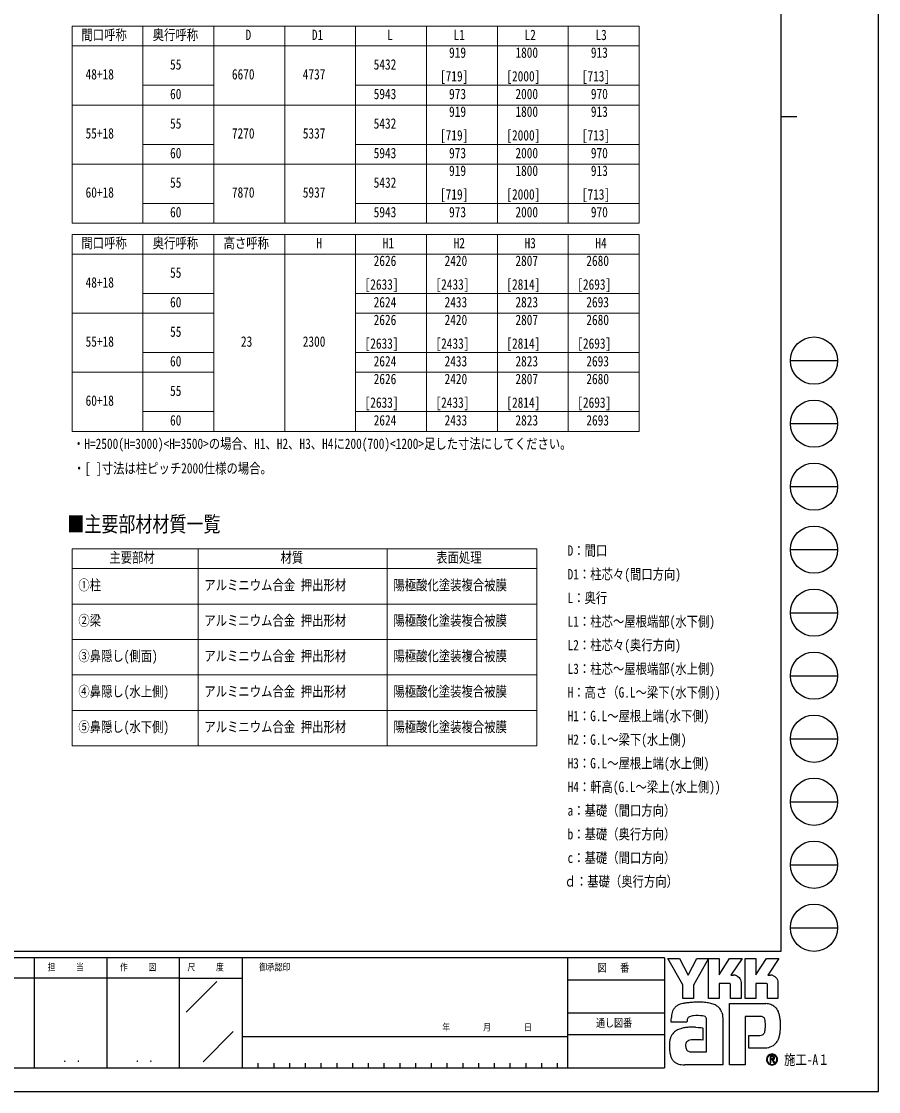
# Model space of a CAD drawing. Units: millimetres, scale not verified. Extents: x -16820 to 16820, y -11880 to 11880.
# Drawn here: x 5937 to 16820, y -11880 to 1706 of the extents above; entities that cross this region are included whole.
import ezdxf
from ezdxf.enums import TextEntityAlignment as Align

# ---------------------------------------------------------------- set-up
doc = ezdxf.new("R2010")
doc.units = ezdxf.units.MM
doc.header["$LTSCALE"] = 50
doc.layers.add('0-1_TABLE1', color=7, linetype='Continuous', lineweight=18)
doc.layers.add('0-2_USER1', color=3, linetype='Continuous')
doc.layers.add('0-7_YKK_ZWAK', color=7, linetype='Continuous')
doc.styles.add('ＭＳ ゴシック', font='')
doc.styles.get('ＭＳ ゴシック').set_extended_font_data('MS Gothic')

msp = doc.modelspace()

# ---------------------------------------------------------------- linework, layer by layer
at = {"layer": '0-1_TABLE1'}
for p, q in [((6580.08, 1645), (13780.08, 1645)), ((6580.08, 1645), (6580.08, -855)), ((7480.08, 1645), (7480.08, -855)), ((8380.08, 1645), (8380.08, -855)), ((9280.08, 1645), (9280.08, -855)), ((10180.08, 1645), (10180.08, -855)), ((11080.08, 1645), (11080.08, -855)), ((11980.08, 1645), (11980.08, -855)), ((12880.08, 1645), (12880.08, -855)), ((13780.08, 1645), (13780.08, -855)), ((6580.08, 1395), (13780.08, 1395)), ((7480.08, 895), (8380.08, 895)), ((10180.08, 895), (13780.08, 895)), ((6580.08, 645), (13780.08, 645)), ((7480.08, 145), (8380.08, 145)), ((10180.08, 145), (13780.08, 145)), ((6580.08, -105), (13780.08, -105)), ((7480.08, -605), (8380.08, -605)), ((10180.08, -605), (13780.08, -605)), ((6580.08, -855), (13780.08, -855)), ((6580.08, -998), (13780.08, -998)), ((6580.08, -998), (6580.08, -3498)), ((7480.08, -998), (7480.08, -3498)), ((8380.08, -998), (8380.08, -3498)), ((9280.08, -998), (9280.08, -3498)), ((10180.08, -998), (10180.08, -3498)), ((11080.08, -998), (11080.08, -3498)), ((11980.08, -998), (11980.08, -3498)), ((12880.08, -998), (12880.08, -3498)), ((13780.08, -998), (13780.08, -3498)), ((6580.08, -1248), (13780.08, -1248)), ((7480.08, -1748), (8380.08, -1748)), ((10180.08, -1748), (13780.08, -1748)), ((6580.08, -1998), (8380.08, -1998)), ((10180.08, -1998), (13780.08, -1998)), ((7480.08, -2498), (8380.08, -2498)), ((10180.08, -2498), (13780.08, -2498)), ((6580.08, -2748), (8380.08, -2748)), ((10180.08, -2748), (13780.08, -2748)), ((7480.08, -3248), (8380.08, -3248)), ((10180.08, -3248), (13780.08, -3248)), ((6580.08, -3498), (13780.08, -3498)), ((6580.08, -4990), (12480.08, -4990)), ((6580.08, -4990), (6580.08, -7490)), ((8180.08, -4990), (8180.08, -7490)), ((10580.08, -4990), (10580.08, -7490)), ((12480.08, -4990), (12480.08, -7490)), ((6580.08, -5240), (12480.08, -5240)), ((6580.08, -5690), (12480.08, -5690)), ((6580.08, -6140), (12480.08, -6140)), ((6580.08, -6590), (12480.08, -6590)), ((6580.08, -7040), (12480.08, -7040)), ((6580.08, -7490), (12480.08, -7490))]:
    msp.add_line(p, q, dxfattribs=at)
at = {"layer": '0-7_YKK_ZWAK'}
for p, q in [((15580.08, 11100), (15580.08, -10100)), ((15580.08, 500), (15780.08, 500)), ((15700.08, -2600), (16300.08, -2600)), ((15700.08, -3400), (16300.08, -3400)), ((15700.08, -4200), (16300.08, -4200)), ((15700.08, -5000), (16300.08, -5000)), ((15700.08, -5800), (16300.08, -5800)), ((15700.08, -6600), (16300.08, -6600)), ((15700.08, -7400), (16300.08, -7400)), ((15700.08, -8200), (16300.08, -8200)), ((15700.08, -9000), (16300.08, -9000)), ((15700.08, -9800), (16300.08, -9800)), ((15580.08, -10100), (-15619.92, -10100)), ((6100.08, -10180), (6100.08, -11580)), ((7020.08, -10180), (7020.08, -11580)), ((7940.08, -10180), (7940.08, -11580)), ((8740.08, -10180), (7940.08, -10180)), ((12870.08, -10180), (8740.08, -10180)), ((8740.08, -10180), (8740.08, -11580)), ((12870.08, -10180), (12870.08, -11580)), ((14100.08, -10180), (12870.08, -10180)), ((14100.08, -10180), (14100.08, -11580)), ((7940.08, -10440), (5180.08, -10440)), ((7940.08, -10440), (8740.08, -10440)), ((12870.08, -10460), (14100.08, -10460)), ((8028.42, -10873.16), (8420.15, -10481.43)), ((12870.08, -10880), (14100.08, -10880)), ((8242.69, -11503.95), (8627.57, -11119.07)), ((8740.08, -11180), (12870.08, -11180)), ((14100.08, -11160), (12870.08, -11160)), ((8940.08, -11520), (8940.08, -11580)), ((9140.08, -11520), (9140.08, -11580)), ((9340.08, -11520), (9340.08, -11580)), ((9540.08, -11520), (9540.08, -11580)), ((9740.08, -11520), (9740.08, -11580)), ((9940.08, -11520), (9940.08, -11580)), ((10140.08, -11520), (10140.08, -11580)), ((10340.08, -11520), (10340.08, -11580)), ((10540.08, -11520), (10540.08, -11580)), ((10740.08, -11520), (10740.08, -11580)), ((10940.08, -11520), (10940.08, -11580)), ((11140.08, -11520), (11140.08, -11580)), ((11340.08, -11520), (11340.08, -11580)), ((11540.08, -11520), (11540.08, -11580)), ((11740.08, -11520), (11740.08, -11580)), ((11940.08, -11520), (11940.08, -11580)), ((12140.08, -11520), (12140.08, -11580)), ((12340.08, -11520), (12340.08, -11580)), ((12540.08, -11520), (12540.08, -11580)), ((12740.08, -11520), (12740.08, -11580)), ((15466.69, -11535.92), (15466.69, -11535.92)), ((15516.66, -11422.88), (15516.66, -11422.88)), ((5180.08, -11580), (7940.08, -11580)), ((7940.08, -11580), (8740.08, -11580)), ((8740.08, -11580), (12870.08, -11580)), ((12870.08, -11580), (14100.08, -11580))]:
    msp.add_line(p, q, dxfattribs=at)
for points in [[(-16820, -11880), (16820, -11880), (16820, 11880), (-16820, 11880)], [(14144.08, -10192), (14291.32, -10192), (14401.89, -10400.4), (14512.16, -10192), (14659.51, -10192), (14470.69, -10527.96), (14470.69, -10696.54), (14336.39, -10696.54), (14336.39, -10523.43)]]:
    msp.add_lwpolyline(points, close=True, dxfattribs=at)
for points in [[(7940.08, -10180), (5180.08, -10180), (5180.08, -11580)], [(14922.19, -10506.44), (14795.08, -10506.44), (14795.08, -10696.39), (14659.66, -10696.39), (14659.66, -10192), (14795.08, -10192), (14795.08, -10398.34), (14928.28, -10192), (15087.35, -10192), (14944.64, -10400.85), (14949.7, -10400.85), (14955.28, -10400.85), (14961.01, -10400.85), (14966.53, -10400.85), (14971.46, -10400.85), (14975.44, -10400.85), (14978.1, -10400.85), (14979.07, -10400.85)], [(15390.05, -10506.44), (15263.08, -10506.44), (15263.08, -10696.54), (15127.58, -10696.54), (15127.58, -10192), (15263.08, -10192), (15263.08, -10398.34), (15396.13, -10192), (15555.21, -10192), (15412.49, -10400.85), (15417.6, -10400.85), (15423.21, -10400.85), (15428.95, -10400.85), (15434.45, -10400.85), (15439.37, -10400.85), (15443.32, -10400.85), (15445.97, -10400.85), (15446.93, -10400.85)], [(15018.02, -10408.85), (15034.2, -10418.09), (15047.89, -10430.13), (15058.9, -10444.47), (15067.02, -10460.6), (15072.04, -10477.99), (15073.77, -10496.14), (15073.77, -10696.87), (14941.64, -10696.87), (14941.64, -10525.64)], [(15485.93, -10408.85), (15502.15, -10418.09), (15515.9, -10430.13), (15526.96, -10444.47), (15535.13, -10460.6), (15540.19, -10477.99), (15541.92, -10496.14), (15541.92, -10696.54), (15409.5, -10696.54), (15409.5, -10525.64)], [(15315.48, -10926.03), (15124.78, -10926.03), (15124.78, -11540), (14924.92, -11540), (14924.92, -10763.17), (15389.41, -10763.17)], [(15514.85, -10818.05), (15527.89, -10834.5), (15537.65, -10850.44), (15544.46, -10864.86)], [(14419.18, -10929.25), (14409.89, -10934.48), (14402.64, -10940.87), (14397.15, -10948.33), (14393.17, -10956.78), (14390.42, -10966.12), (14388.64, -10976.28), (14387.56, -10987.16), (14386.92, -10998.67), (14186.98, -10999.16), (14187.56, -10971.81), (14188.67, -10941.09)], [(14830.83, -10876.66), (14836.51, -10899.61), (14839.72, -10924.17), (14840.74, -10950.34), (14840.74, -11540), (14358.21, -11540)], [(14495.79, -11062.11), (14533.63, -11064.61), (14563.38, -11067.94), (14582.84, -11071.07), (14589.82, -11072.93), (14589.82, -11225.89), (14567.69, -11223.56), (14543.42, -11222.24), (14518.59, -11221.73), (14494.75, -11221.81), (14473.47, -11222.25), (14456.33, -11222.84), (14444.9, -11223.35), (14440.74, -11223.57), (14423.45, -11226.73), (14408.54, -11231.68), (14396.01, -11238.45), (14385.87, -11247.08), (14378.11, -11257.59), (14372.73, -11270.02), (14369.74, -11284.4), (14369.14, -11300.76), (14371.05, -11318.75), (14374.87, -11333.63), (14380.37, -11345.67), (14387.31, -11355.16), (14395.44, -11362.38), (14404.54, -11367.62), (14414.35, -11371.16), (14424.64, -11373.29), (14637.05, -11373.29), (14637.05, -10980.3), (14637.11, -10972.5), (14636.7, -10964.89), (14635.71, -10957.55), (14634, -10950.58), (14631.45, -10944.1), (14627.94, -10938.19), (14623.35, -10932.95), (14617.55, -10928.5)], [(14617.55, -10928.5), (14605.09, -10923.61), (14585.18, -10919.46), (14559.76, -10916.41), (14530.83, -10914.78), (14500.33, -10914.91), (14470.25, -10917.14)], [(15383.31, -11043.99), (15383.06, -11018.53), (15381.84, -10995.59), (15378.97, -10975.45), (15373.75, -10958.37)], [(15498.25, -11283.89), (15479.8, -11298.23), (15460.58, -11309.5), (15440.73, -11317.92), (15420.4, -11323.68), (15399.74, -11326.98), (15378.88, -11328.04), (15173.44, -11328.04), (15173.44, -11166.65), (15289.29, -11166.65), (15310.65, -11166.35), (15329.43, -11164.54), (15345.54, -11159.81)], [(15498.42, -11450.39), (15498.33, -11448.04), (15498.03, -11445.79), (15497.55, -11443.62), (15496.87, -11441.55), (15496.01, -11439.59), (15494.96, -11437.75), (15493.73, -11436.03), (15492.32, -11434.45), (15490.47, -11432.81), (15488.41, -11431.38), (15486.16, -11430.17), (15483.73, -11429.17), (15481.11, -11428.39), (15478.33, -11427.83), (15475.4, -11427.49), (15472.31, -11427.37), (15441.99, -11427.37), (15441.99, -11516.56), (15451.16, -11516.56), (15451.16, -11436.47), (15472.31, -11436.47), (15474.49, -11436.54), (15476.55, -11436.75), (15478.47, -11437.11), (15480.25, -11437.6), (15481.89, -11438.22), (15483.37, -11438.98), (15484.7, -11439.87), (15485.86, -11440.89)], [(15489.44, -11450.39), (15488.88, -11454.67), (15487.35, -11458.05), (15485.05, -11460.63), (15482.18, -11462.5), (15478.97, -11463.78), (15475.62, -11464.56), (15472.33, -11464.96), (15469.31, -11465.06), (15461.38, -11465.06), (15465.38, -11471.88), (15491.57, -11516.86), (15502.06, -11516.86), (15476.8, -11473.56), (15479.17, -11473.09), (15481.42, -11472.5), (15483.56, -11471.78), (15485.58, -11470.93), (15487.47, -11469.96), (15489.23, -11468.86), (15490.85, -11467.64), (15492.32, -11466.3)]]:
    msp.add_lwpolyline(points, dxfattribs=at)
for centre in [(16000.08, -2600), (16000.08, -3400), (16000.08, -4200), (16000.08, -5000), (16000.08, -5800), (16000.08, -6600), (16000.08, -7400), (16000.08, -8200), (16000.08, -9000), (16000.08, -9800)]:
    msp.add_circle(centre, 300, dxfattribs=at)
for centre, radius, start, end in [((14979.26, -10500.76), 99.91, 78.26798, 90.11215), ((14980.7, -10493.48), 92.5, 66.19963, 78.22058), ((15447.12, -10500.93), 100.09, 78.27851, 90.10826), ((15448.5, -10493.92), 92.94, 66.2483, 78.23226), ((14922.9, -10525.17), 18.75, 358.57817, 92.1683), ((15390.84, -10525.08), 18.66, 358.29941, 92.43455), ((14366.42, -10925.15), 174.32, 152.2125, 163.4865), ((14339.75, -10911.36), 144.29, 138.03852, 152.12015), ((14339.73, -10912.03), 144.73, 122.60463, 137.83438), ((14358.86, -10942.98), 181.11, 108.37421, 122.42809), ((14389.17, -11050.77), 293, 100.93159, 107.35499), ((14488.21, -11531.27), 783.59, 97.86054, 101.37938), ((14534.71, -11854.32), 1109.97, 94.90201, 97.9576), ((14537.88, -11880.18), 1136.01, 91.6169, 94.94971), ((14533.48, -11696.24), 952.01, 87.51794, 91.66439), ((14545.84, -11431.1), 686.59, 81.92631, 87.59083), ((14582.35, -11180.92), 433.76, 73.67137, 82.05943), ((14636.5, -10999.67), 244.6, 60.60528, 73.9085), ((14658.67, -10955.46), 195.21, 52.17347, 59.90542), ((14678.5, -10929.79), 162.78, 43.55042, 52.14561), ((14689.43, -10919.23), 147.59, 34.48659, 43.50182), ((14689.5, -10919.01), 147.4, 25.58915, 34.43128), ((14676.39, -10925.15), 161.88, 17.43089, 25.54591), ((15381.82, -10976.85), 213.82, 78.73198, 87.96551), ((15388.09, -10944.79), 181.15, 69.03034, 78.69541), ((15393.93, -10929.2), 164.51, 59.39484, 68.9885), ((15396.64, -10924.46), 159.04, 50.3012, 59.3616), ((15395.65, -10925.57), 160.53, 42.05209, 50.28551), ((15316.37, -10971.25), 251.69, 14.76267, 25.00486), ((14551.22, -10961.83), 363.14, 171.55622, 176.72493), ((14428.16, -10943.47), 238.72, 163.48385, 171.57982), ((14471.96, -11054.52), 135.93, 102.4979, 112.84632), ((14498.26, -11167.97), 252.4, 96.37207, 102.75341), ((15316.57, -11024.04), 98.02, 77.94572, 90.63794), ((15325.08, -10984.07), 57.15, 60.20991, 77.92418), ((15330.61, -10973.68), 45.39, 39.8078, 59.75378), ((15322.85, -10979.62), 55.15, 22.65544, 39.38165), ((15162.01, -11013.32), 411.68, 7.9139, 14.95041), ((15007.83, -11035.74), 567.48, 2.54376, 8.01251), ((14333.9, -11246.51), 163.05, 130.60221, 141.94427), ((14343.5, -11258.05), 178.07, 120.60724, 130.53081), ((14362.46, -11290.29), 215.47, 112.58838, 120.58162), ((14387.97, -11351.6), 281.87, 106.61303, 112.59024), ((14428.1, -11486.45), 422.57, 99.87193, 106.59825), ((14450.58, -11613.09), 551.18, 94.78469, 99.91711), ((14461.52, -11739.08), 677.65, 90.80099, 94.81812), ((14463.18, -11832.9), 771.48, 87.57779, 90.82714), ((15320.6, -11112.17), 54.4, 314.78099, 333.92928), ((15280.2, -11092.55), 99.31, 334.00676, 347.34989), ((15169.99, -11067.03), 212.44, 347.14308, 355.40008), ((14928.81, -11046.31), 454.5, 355.2339, 0.29193), ((15076.6, -11059.17), 497.67, 347.15166, 352.97565), ((14944.68, -11042.01), 630.7, 352.8937, 357.82206), ((14919.45, -11040.38), 655.97, 357.76419, 2.60674), ((14552.53, -11293.95), 389.16, 174.55588, 182.47272), ((14435.93, -11282.78), 272.02, 164.97537, 174.56739), ((14369.83, -11265.16), 203.61, 153.89178, 164.94341), ((14339.71, -11250.68), 170.2, 142.04688, 153.80771), ((15326.88, -11117.71), 46.05, 293.91672, 314.09376), ((15364.91, -11133.55), 200.95, 311.57033, 318.66243), ((15341.65, -11113.15), 231.89, 318.67367, 325.29112), ((15401.44, -11157.7), 157.39, 326.23251, 339.61931), ((15253.62, -11100.47), 315.9, 339.22498, 347.31457), ((14769.99, -11290.53), 606.59, 181.90948, 187.89042), ((14514.77, -11326.42), 348.86, 187.80471, 196.36971), ((15466.81, -11472.76), 70.56, 90.09157, 179.92363), ((15466.55, -11472.18), 62.62, 89.86602, 135.149), ((15466.82, -11472.65), 63.1, 45.03108, 90.11509), ((15466.8, -11472.62), 70.43, 44.93442, 90.08536), ((14380.02, -11366.23), 208.35, 196.3102, 208.20993), ((14321.34, -11397.46), 141.88, 208.29777, 223.35561), ((14308.1, -11409.1), 124.27, 223.64205, 239.63663), ((14319.09, -11389.12), 147.06, 239.8785, 253.65355), ((14339.2, -11320.03), 219.02, 253.69102, 263.74909), ((14356.23, -11168.39), 371.62, 263.68487, 270.30455), ((15466.38, -11472.84), 70.14, 179.86065, 225.14399), ((15466.36, -11472.53), 62.75, 134.8007, 180.12175), ((15466.11, -11472.93), 62.49, 179.75513, 225.29722), ((15466.71, -11472.84), 70.37, 224.94536, 269.98445), ((15466.57, -11473.5), 62.42, 224.62822, 270.10973), ((15466.59, -11472.56), 63.35, 270.09072, 359.90926), ((15466.71, -11472.5), 70.72, 269.98802, 314.93777), ((15476.03, -11450.01), 13.41, 358.3894, 42.86139), ((15476.3, -11451.03), 22.14, 316.37674, 1.6565), ((15466.86, -11472.67), 63.09, 0.00643, 45.07115), ((15467.36, -11472.41), 69.88, 359.78949, 45.13288), ((15467.19, -11472.95), 70.06, 314.92572, 0.23508)]:
    msp.add_arc(centre, radius, start, end, dxfattribs=at)

# ---------------------------------------------------------------- texts
at = {"layer": '0-1_TABLE1', "style": 'ＭＳ ゴシック', "width": 0.8}
for s, p in [('間口呼称', (6698.88, 1430)), ('奥行呼称', (7603.68, 1430)), ('D', (8782.08, 1430)), ('D1', (9624.48, 1430)), ('L', (10582.08, 1430)), ('L1', (11424.48, 1430)), ('L2', (12324.48, 1430)), ('L3', (13224.48, 1430)), ('919', (11366.88, 1205)), ('1800', (12209.28, 1205)), ('913', (13166.88, 1205)), ('55', (7824.48, 1055)), ('5432', (10409.28, 1055)), ('48+18', (6751.68, 930)), ('6670', (8609.28, 930)), ('4737', (9509.28, 930)), ('[719]', (11251.68, 905)), ('[2000]', (12094.08, 905)), ('[713]', (13051.68, 905)), ('60', (7824.48, 680)), ('5943', (10409.28, 680)), ('973', (11366.88, 680)), ('2000', (12209.28, 680)), ('970', (13166.88, 680)), ('919', (11366.88, 455)), ('1800', (12209.28, 455)), ('913', (13166.88, 455)), ('55', (7824.48, 305)), ('5432', (10409.28, 305)), ('55+18', (6751.68, 180)), ('7270', (8609.28, 180)), ('5337', (9509.28, 180)), ('[719]', (11251.68, 155)), ('[2000]', (12094.08, 155)), ('[713]', (13051.68, 155)), ('60', (7824.48, -70)), ('5943', (10409.28, -70)), ('973', (11366.88, -70)), ('2000', (12209.28, -70)), ('970', (13166.88, -70)), ('919', (11366.88, -295)), ('1800', (12209.28, -295)), ('913', (13166.88, -295)), ('60+18', (6751.68, -570)), ('55', (7824.48, -445)), ('7870', (8609.28, -570)), ('5937', (9509.28, -570)), ('5432', (10409.28, -445)), ('[719]', (11251.68, -595)), ('[2000]', (12094.08, -595)), ('[713]', (13051.68, -595)), ('60', (7824.48, -820)), ('5943', (10409.28, -820)), ('973', (11366.88, -820)), ('2000', (12209.28, -820)), ('970', (13166.88, -820)), ('間口呼称', (6698.88, -1213)), ('奥行呼称', (7603.68, -1213)), ('高さ呼称', (8503.68, -1213)), ('H', (9682.08, -1213)), ('H1', (10524.48, -1213)), ('H2', (11424.48, -1213)), ('H3', (12324.48, -1213)), ('H4', (13224.48, -1213)), ('2626', (10409.28, -1438)), ('2420', (11309.28, -1438)), ('2807', (12209.28, -1438)), ('2680', (13109.28, -1438)), ('55', (7824.48, -1588)), ('48+18', (6751.68, -1713)), ('[2633]', (10294.08, -1738)), ('[2433]', (11194.08, -1738)), ('[2814]', (12094.08, -1738)), ('[2693]', (12994.08, -1738)), ('60', (7824.48, -1963)), ('2624', (10409.28, -1963)), ('2433', (11309.28, -1963)), ('2823', (12209.28, -1963)), ('2693', (13109.28, -1963)), ('2626', (10409.28, -2188)), ('2420', (11309.28, -2188)), ('2807', (12209.28, -2188)), ('2680', (13109.28, -2188)), ('55', (7824.48, -2338)), ('55+18', (6751.68, -2463)), ('23', (8724.48, -2463)), ('2300', (9509.28, -2463)), ('[2633]', (10294.08, -2488)), ('[2433]', (11194.08, -2488)), ('[2814]', (12094.08, -2488)), ('[2693]', (12994.08, -2488)), ('60', (7824.48, -2713)), ('2624', (10409.28, -2713)), ('2433', (11309.28, -2713)), ('2823', (12209.28, -2713)), ('2693', (13109.28, -2713)), ('2626', (10409.28, -2938)), ('2420', (11309.28, -2938)), ('2807', (12209.28, -2938)), ('2680', (13109.28, -2938)), ('55', (7824.48, -3088)), ('60+18', (6751.68, -3213)), ('[2633]', (10294.08, -3238)), ('[2433]', (11194.08, -3238)), ('[2814]', (12094.08, -3238)), ('[2693]', (12994.08, -3238)), ('60', (7824.48, -3463)), ('2624', (10409.28, -3463)), ('2433', (11309.28, -3463)), ('2823', (12209.28, -3463)), ('2693', (13109.28, -3463)), ('主要部材', (7053.68, -5205)), ('材質', (9226.48, -5205)), ('表面処理', (11203.68, -5205)), ('①柱', (6660.08, -5555)), ('アルミニウム合金 押出形材', (8260.08, -5555)), ('陽極酸化塗装複合被膜', (10660.08, -5555)), ('②梁', (6660.08, -6005)), ('アルミニウム合金 押出形材', (8260.08, -6005)), ('陽極酸化塗装複合被膜', (10660.08, -6005)), ('③鼻隠し(側面)', (6660.08, -6455)), ('アルミニウム合金 押出形材', (8260.08, -6455)), ('陽極酸化塗装複合被膜', (10660.08, -6455)), ('④鼻隠し(水上側)', (6660.08, -6905)), ('アルミニウム合金 押出形材', (8260.08, -6905)), ('陽極酸化塗装複合被膜', (10660.08, -6905)), ('⑤鼻隠し(水下側)', (6660.08, -7355)), ('アルミニウム合金 押出形材', (8260.08, -7355)), ('陽極酸化塗装複合被膜', (10660.08, -7355))]:
    msp.add_text(s, height=132, dxfattribs=at).set_placement(p, align=Align.BOTTOM_LEFT)
at = {"layer": '0-2_USER1', "style": 'ＭＳ ゴシック', "width": 0.8}
for s, height, p in [('・H=2500(H=3000)<H=3500>の場合、H1、H2、H3、H4に200(700)<1200>足した寸法にしてください。', 132, (6591.53, -3760.65)), ('・[ ]寸法は柱ピッチ2000仕様の場合。', 132, (6597.69, -4072.54)), ('■主要部材材質一覧', 197.9, (6520.5, -4833.57)), ('D：間口', 132, (12870.94, -5116.98)), ('D1：柱芯々(間口方向)', 132, (12870.94, -5416.98)), ('L：奥行', 132, (12870.94, -5716.98)), ('L1：柱芯～屋根端部(水下側)', 132, (12870.94, -6016.98)), ('L2：柱芯々(奥行方向)', 132, (12870.94, -6316.98)), ('L3：柱芯～屋根端部(水上側)', 132, (12870.94, -6616.98)), ('H：高さ（G.L～梁下(水下側))', 132, (12870.94, -6916.98)), ('H1：G.L～屋根上端(水下側)', 132, (12870.94, -7216.98)), ('H2：G.L～梁下(水上側)', 132, (12870.94, -7516.98)), ('H3：G.L～屋根上端(水上側)', 132, (12870.94, -7816.98)), ('H4：軒高(G.L～梁上(水上側))', 132, (12870.94, -8116.98)), ('a：基礎（間口方向）', 132, (12870.94, -8416.98)), ('b：基礎（奥行方向）', 132, (12870.94, -8716.98)), ('c：基礎（間口方向）', 132, (12870.94, -9016.98)), ('ｄ：基礎（奥行方向）', 132, (12832.54, -9316.98))]:
    msp.add_text(s, height=height, dxfattribs=at).set_placement(p, align=Align.BOTTOM_LEFT)
at = {"layer": '0-7_YKK_ZWAK', "style": 'ＭＳ ゴシック', "width": 0.8}
for s, height, p in [('担     当', 87.98, (6268.88, -10370)), ('作     図', 87.98, (7188.88, -10370)), ('尺     度', 87.98, (8045.68, -10370)), ('御承認印', 87.98, (8956.55, -10370)), ('図\u3000 番', 102.6, (13253.61, -10390)), ('通し図番', 102.6, (13231.21, -11090)), ('年        月        日', 87.98, (11279.63, -11132.86)), ('施工-A１', 132, (15620.08, -11580)), ('． ．', 103.7, (6460, -11537.41)), ('． ．', 103.7, (7380, -11537.41))]:
    msp.add_text(s, height=height, dxfattribs=at).set_placement(p, align=Align.BOTTOM_LEFT)

doc.saveas('drawing.dxf')
